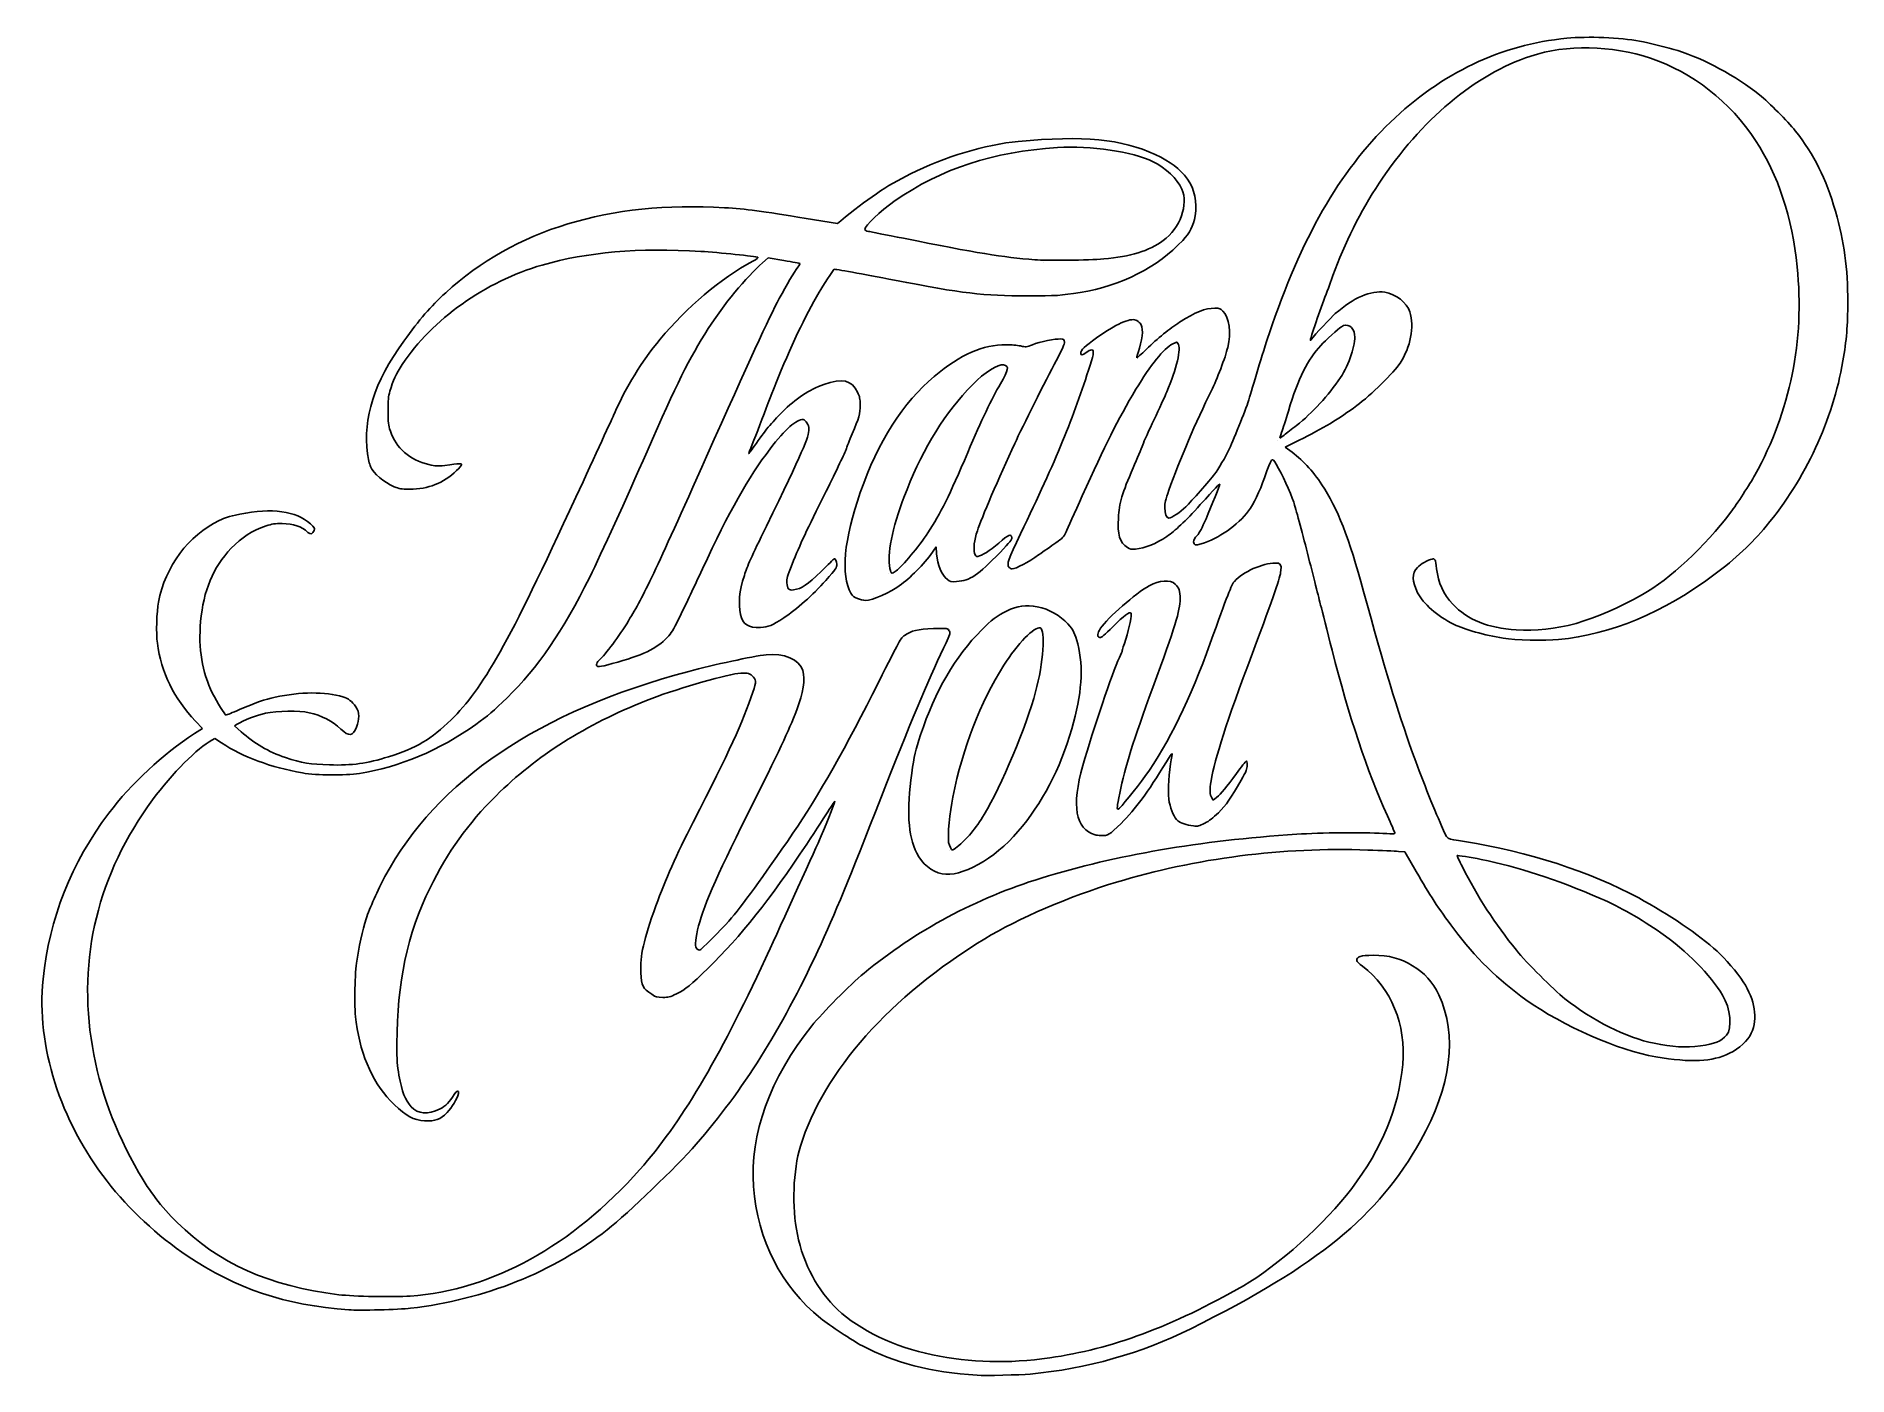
# Model space of a CAD drawing. Extents: x 7 to 263, y 1 to 190.
import ezdxf

# ---------------------------------------------------------------- set-up
doc = ezdxf.new("R2010")
doc.units = 0
doc.layers.add('Layer_1', color=7, linetype='CONTINUOUS')

msp = doc.modelspace()

# ---------------------------------------------------------------- linework, layer by layer
at = {"layer": 'Layer_1', "color": 7}
for p, q in [((116.256929, 164.314506), (120.716161, 163.573396)), ((120.716161, 163.573396), (121.177685, 163.960645)), ((110.887106, 158.714436), (110.112299, 158.034195)), ((113.128631, 158.348357), (110.887106, 158.714436)), ((149.783521, 158.053539), (149.783521, 158.053539)), ((158.319075, 158.577372), (158.319075, 158.577372)), ((183.458609, 134.063163), (183.183671, 133.255674)), ((183.183671, 133.255674), (183.796257, 133.695103)), ((185.549004, 135.035204), (185.549004, 135.035204)), ((182.83708, 132.937057), (182.83708, 132.937057)), ((185.929431, 132.947744), (183.969505, 131.966548)), ((183.969505, 131.966548), (184.609229, 131.509289)), ((134.627981, 117.872588), (134.330623, 117.430249)), ((134.708753, 116.90406), (134.627981, 117.872588)), ((127.910395, 114.137472), (127.910395, 114.137472)), ((128.97233, 114.506695), (128.97233, 114.506695)), ((123.523886, 110.592914), (123.523886, 110.592914)), ((125.813631, 110.934095), (125.813631, 110.934103)), ((90.524367, 102.235752), (90.524358, 102.235752)), ((29.827353, 91.497834), (30.961082, 92.236173)), ((30.961082, 92.236173), (30.007738, 93.243317)), ((35.879233, 92.83552), (35.505901, 92.599142)), ((35.505901, 92.599142), (36.424627, 91.771528)), ((32.735639, 90.802348), (32.302636, 90.573088)), ((33.68075, 90.180336), (32.735639, 90.802348)), ((173.607857, 82.404719), (173.79954, 82.11217)), ((173.79954, 82.11217), (174.271392, 82.48588)), ((157.103863, 77.193932), (157.103863, 77.193932)), ((158.828133, 77.555475), (158.828097, 77.555475)), ((136.531762, 74.910113), (136.531762, 74.910113)), ((137.62088, 75.502238), (137.62088, 75.502238)), ((200.87848, 74.773314), (199.964779, 74.8495)), ((202.472564, 71.99695), (200.87848, 74.773314)), ((135.506768, 71.685081), (135.506768, 71.685081)), ((138.029386, 72.277217), (138.0294, 72.277217)), ((239.257239, 46.913237), (239.257239, 46.913237)), ((242.634316, 47.371515), (242.634316, 47.371515)), ((51.668477, 10.063143), (51.668477, 10.063143)), ((140.422085, 0.820252), (140.422085, 0.820252)), ((149.183423, 1.46671), (149.183429, 1.46671))]:
    msp.add_line(p, q, dxfattribs=at)
for points in [[(198.824864, 177.897244), (206.026557, 184.850277), (214.469887, 188.870261), (223.765708, 189.771916)], [(223.765708, 189.771916), (226.700374, 190.056568), (231.325931, 189.869164), (234.036438, 189.355796)], [(218.668529, 187.251333), (210.77036, 184.642965), (203.165693, 178.272983), (197.243505, 169.304844)], [(235.593862, 186.939858), (230.062309, 188.781694), (223.659268, 188.899528), (218.668529, 187.251333)], [(234.036438, 189.355796), (235.301576, 189.116184), (238.079449, 188.426757), (239.433187, 188.016406)], [(250.427465, 175.316847), (246.83847, 180.792768), (241.505486, 184.971477), (235.593862, 186.939858)], [(239.433187, 188.016406), (243.041887, 186.922524), (247.696945, 184.403313), (250.959033, 181.778869)], [(250.959033, 181.778869), (252.381094, 180.634785), (254.948481, 178.05756), (256.027315, 176.691178)], [(181.704166, 148.012662), (186.235439, 161.569334), (191.585317, 170.907658), (198.824864, 177.897244)], [(256.027315, 176.691178), (258.722506, 173.277616), (260.361887, 169.994463), (261.703944, 165.322669)], [(151.774855, 174.313349), (142.712398, 173.737319), (135.28896, 171.30957), (128.869618, 166.822457)], [(131.000641, 170.605951), (135.773448, 172.993432), (141.654098, 174.762887), (146.242978, 175.192282)], [(146.242978, 175.192282), (155.42615, 176.051584), (160.931778, 175.524836), (165.571859, 173.343004)], [(165.324957, 172.315032), (162.391779, 173.745634), (156.503988, 174.613944), (151.774855, 174.313349)], [(256.300385, 157.470222), (255.59026, 164.455172), (253.617733, 170.449298), (250.427465, 175.316847)], [(169.364547, 168.46431), (168.748913, 169.852976), (167.047387, 171.474947), (165.324957, 172.315032)], [(165.571859, 173.343004), (167.891296, 172.25237), (168.960433, 171.436827), (170.165166, 169.839229)], [(121.177685, 163.960645), (124.763705, 166.969551), (127.693809, 168.951787), (131.000641, 170.605951)], [(170.165166, 169.839229), (171.15024, 168.53291), (171.559, 166.545953), (171.230234, 164.662015)], [(197.243505, 169.304844), (194.59452, 165.293411), (192.339818, 160.781578), (190.711562, 156.233922)], [(65.350576, 153.809397), (75.146603, 162.738448), (88.441555, 166.796665), (104.716611, 165.825679)], [(128.869618, 166.822457), (126.634407, 165.260047), (124.579657, 163.306784), (124.579657, 162.744386)], [(166.724358, 161.183829), (169.121043, 162.954365), (170.329688, 166.287279), (169.364547, 168.46431)], [(104.716611, 165.825679), (107.851488, 165.638651), (109.917055, 165.368169), (116.256929, 164.314506)], [(171.230234, 164.662015), (170.98087, 163.233144), (170.513903, 162.305313), (169.490483, 161.20525)], [(261.703944, 165.322669), (262.966609, 160.927306), (263.445591, 157.384054), (263.448797, 152.41538)], [(124.579657, 162.744386), (124.579657, 162.615788), (124.741562, 162.529612), (125.089734, 162.472896)], [(125.089734, 162.472896), (125.370277, 162.427196), (127.598119, 161.988473), (130.040493, 161.497957)], [(130.040493, 161.497957), (140.525915, 159.392113), (143.94561, 158.831854), (148.583337, 158.460041)], [(101.416104, 159.644745), (92.553883, 160.181325), (85.345953, 159.562132), (78.972664, 157.716752)], [(109.439967, 158.821655), (109.215865, 158.947069), (103.852898, 159.497202), (101.416104, 159.644745)], [(108.720698, 158.252206), (109.328433, 158.580612), (109.552997, 158.7584), (109.439967, 158.821655)], [(169.490483, 161.20525), (165.949734, 157.399365), (160.853789, 154.810938), (155.004321, 153.847175)], [(158.319075, 158.577372), (162.105151, 158.898526), (164.73461, 159.713914), (166.724358, 161.183829)], [(78.972664, 157.716752), (70.940462, 155.391032), (63.415441, 150.040203), (59.212305, 143.665717)], [(95.645805, 147.232543), (99.351293, 151.718), (104.215802, 155.817859), (108.720698, 158.252206)], [(110.112299, 158.034195), (107.838762, 156.038139), (104.521706, 152.016013), (102.441398, 148.732775)], [(112.47814, 152.975235), (113.532214, 154.938017), (114.558084, 156.673012), (115.109588, 157.425648)], [(115.412664, 157.939772), (115.389296, 157.96314), (114.361471, 158.147014), (113.128631, 158.348357)], [(115.109588, 157.425648), (115.299659, 157.685036), (115.436043, 157.916393), (115.412664, 157.939772)], [(120.200756, 157.111521), (120.059303, 156.951693), (118.62286, 154.714376), (118.134703, 153.893564)], [(128.7803, 155.576404), (124.230926, 156.461546), (120.255103, 157.172929), (120.200756, 157.111521)], [(148.583337, 158.460041), (150.231946, 158.327867), (156.229866, 158.400153), (158.319075, 158.577372)], [(190.711562, 156.233922), (190.498854, 155.639831), (189.986785, 154.26262), (189.573634, 153.173454)], [(250.335373, 128.039883), (255.352838, 137.136992), (257.360507, 147.042509), (256.300385, 157.470222)], [(59.428848, 146.959606), (61.646161, 150.057842), (63.175332, 151.826667), (65.350576, 153.809397)], [(118.134703, 153.893564), (116.122825, 150.510693), (114.013082, 146.072763), (112.001244, 140.991589)], [(147.503171, 153.357042), (141.321214, 153.362348), (138.349163, 153.714655), (128.7803, 155.576404)], [(155.004321, 153.847175), (152.266811, 153.396141), (151.614305, 153.353506), (147.503171, 153.357042)], [(191.042214, 150.849495), (193.591152, 153.089275), (196.12227, 154.188286), (198.030911, 153.883982)], [(198.030911, 153.883982), (199.572702, 153.638164), (201.191523, 152.372403), (201.564852, 151.120775)], [(102.200115, 130.670005), (108.187219, 144.108693), (111.031971, 150.282333), (112.47814, 152.975235)], [(169.046474, 149.643633), (171.330267, 151.095934), (172.633561, 151.613214), (174.008852, 151.613214)], [(174.008852, 151.613214), (174.709314, 151.613214), (174.802989, 151.581481), (175.160271, 151.223154)], [(175.160271, 151.223154), (176.062905, 150.317893), (176.357311, 148.14142), (175.854879, 146.088118)], [(189.573634, 153.173454), (189.160469, 152.084288), (188.540706, 150.329018), (188.196387, 149.272855)], [(201.564852, 151.120775), (202.209027, 148.961061), (201.680719, 146.135464), (200.209508, 143.872028)], [(263.448797, 152.41538), (263.450773, 149.256613), (263.269081, 147.034378), (262.774568, 144.172075)], [(102.441398, 148.732775), (99.691413, 144.39262), (98.017065, 141.0338), (93.796203, 131.390115)], [(157.284671, 147.410544), (160.043509, 149.365065), (162.041707, 150.274193), (162.846275, 149.940929)], [(162.846275, 149.940929), (163.041858, 149.859919), (163.328725, 149.658543), (163.483764, 149.49342)], [(163.483764, 149.49342), (163.917859, 149.031123), (163.871521, 147.634058), (163.367277, 145.981385)], [(164.356226, 145.827686), (165.934602, 147.356724), (167.668219, 148.76718), (169.046474, 149.643633)], [(188.196387, 149.272855), (187.403568, 146.841045), (187.432061, 146.945481), (187.631028, 147.200864)], [(187.631028, 147.200864), (188.135872, 147.84888), (190.476305, 150.352225), (191.042214, 150.849495)], [(191.899515, 149.002023), (191.509105, 148.738944), (189.643337, 147.042091), (188.990436, 146.356328)], [(193.770913, 147.869053), (193.626712, 149.023164), (192.733439, 149.56397), (191.899515, 149.002023)], [(54.305135, 131.061137), (53.626893, 136.156524), (55.207577, 141.061261), (59.428848, 146.959606)], [(89.176008, 136.737354), (90.873016, 140.584776), (92.987114, 144.014225), (95.645805, 147.232543)], [(134.384607, 141.985572), (138.178317, 145.139939), (141.172969, 146.456099), (144.543278, 146.450339)], [(144.543278, 146.450339), (145.214072, 146.44921), (146.122514, 146.372039), (146.562036, 146.278881)], [(146.562036, 146.278881), (147.3477, 146.112358), (147.376072, 146.115299), (148.246902, 146.453441)], [(148.246902, 146.453441), (149.322434, 146.871073), (151.504345, 147.320532), (152.209308, 147.269673)], [(152.761992, 146.836941), (152.791998, 146.524809), (152.547797, 145.967711), (151.604619, 144.196538)], [(152.209308, 147.269673), (152.694832, 147.234646), (152.726119, 147.210144), (152.761992, 146.836941)], [(155.06433, 145.225622), (155.06433, 145.673158), (155.66075, 146.260068), (157.284671, 147.410544)], [(168.063655, 146.572443), (166.79074, 145.910998), (164.937632, 143.619134), (162.874827, 140.155096)], [(163.367277, 145.981385), (163.157326, 145.293248), (162.985546, 144.678393), (162.985546, 144.61504)], [(167.241457, 139.791402), (168.629782, 143.03319), (169.305486, 145.976175), (168.813771, 146.639518)], [(168.813771, 146.639518), (168.644113, 146.868398), (168.630936, 146.867221), (168.063655, 146.572443)], [(175.854879, 146.088118), (175.524803, 144.739184), (174.269363, 141.410714), (173.548748, 139.97405)], [(178.832764, 138.677392), (179.283205, 140.378006), (180.793418, 145.287922), (181.704166, 148.012662)], [(188.990436, 146.356328), (187.16067, 144.434451), (185.831827, 141.745748), (184.411194, 137.09099)], [(191.758601, 141.812818), (193.012074, 143.684731), (193.943475, 146.487875), (193.770913, 147.869053)], [(59.212305, 143.665717), (58.362901, 142.377508), (57.880445, 141.337805), (57.463732, 139.897503)], [(144.163034, 143.605937), (143.422977, 143.787533), (141.440453, 142.530278), (139.80795, 140.844085)], [(143.714814, 140.910673), (144.915345, 142.948726), (144.990862, 143.402808), (144.163034, 143.605937)], [(151.604619, 144.196538), (150.157451, 141.478921), (146.837981, 134.851155), (145.745812, 132.498661)], [(146.575585, 119.748332), (151.645643, 130.266935), (154.058578, 136.120309), (156.395033, 143.568681)], [(155.853079, 145.36892), (155.3159, 144.962472), (155.06433, 144.916769), (155.06433, 145.225622)], [(156.594564, 145.728974), (156.446042, 145.726998), (156.112368, 145.565113), (155.853079, 145.36892)], [(156.395033, 143.568681), (156.949665, 145.336775), (156.986343, 145.733819), (156.594564, 145.728974)], [(162.985546, 144.61504), (162.985546, 144.551689), (163.602343, 145.09738), (164.356226, 145.827686)], [(200.209508, 143.872028), (199.370662, 142.581482), (196.020529, 139.29541), (194.070303, 137.850238)], [(262.774568, 144.172075), (261.327316, 135.795104), (257.487615, 127.525324), (251.936019, 120.828498)], [(112.001244, 140.991589), (111.351255, 139.349955), (108.654283, 132.377881), (108.171087, 131.09007)], [(112.870956, 136.914443), (114.838782, 138.872726), (116.669958, 140.093185), (118.77371, 140.848564)], [(118.77371, 140.848564), (121.350888, 141.773934), (122.73832, 141.455638), (123.53338, 139.756632)], [(123.929688, 125.585571), (126.385729, 132.663479), (130.009386, 138.347694), (134.384607, 141.985572)], [(139.80795, 140.844085), (135.908277, 136.81613), (132.901253, 132.007899), (130.530888, 126.010079)], [(139.098031, 131.210088), (141.114484, 135.956213), (142.452784, 138.768208), (143.714814, 140.910673)], [(185.549004, 135.035204), (187.78851, 136.804294), (190.078428, 139.303677), (191.758601, 141.812818)], [(57.463732, 139.897503), (57.230148, 139.090153), (57.190502, 138.678238), (57.193617, 137.09099)], [(123.53338, 139.756632), (123.85086, 139.078195), (123.899106, 138.840194), (123.900969, 137.943329)], [(162.874827, 140.155096), (160.287699, 135.810542), (158.516577, 132.297081), (155.286772, 125.102285)], [(165.443702, 135.890806), (166.149771, 137.376034), (166.958755, 139.131301), (167.241457, 139.791402)], [(173.548748, 139.97405), (171.337122, 135.564732), (169.059064, 130.233085), (167.530509, 125.888717)], [(176.089838, 131.804897), (176.711796, 133.140536), (178.65738, 138.01527), (178.832764, 138.677392)], [(57.193617, 137.09099), (57.196948, 135.393276), (57.22565, 135.145985), (57.522031, 134.261249)], [(83.736493, 124.909121), (86.479188, 130.850032), (88.926966, 136.172737), (89.176008, 136.737354)], [(108.976651, 132.170236), (110.466875, 134.321122), (111.367381, 135.418157), (112.870956, 136.914443)], [(115.834945, 135.870361), (114.967289, 135.995112), (113.28472, 134.502566), (111.184614, 131.745218)], [(116.658441, 134.554289), (116.658441, 135.116808), (116.221724, 135.81475), (115.834945, 135.870361)], [(123.900969, 137.943329), (123.903509, 136.705195), (123.732307, 136.080326), (122.783563, 133.865652)], [(163.824689, 132.290254), (164.009073, 132.785328), (164.737621, 134.405577), (165.443702, 135.890806)], [(184.411194, 137.09099), (184.038477, 135.869803), (183.609818, 134.507279), (183.458609, 134.063163)], [(194.070303, 137.850238), (191.57002, 135.997457), (189.346499, 134.658432), (185.929431, 132.947744)], [(57.522031, 134.261249), (58.33051, 131.847837), (60.25541, 130.168474), (62.95953, 129.517339)], [(110.656432, 120.828498), (115.799593, 131.412391), (116.658441, 133.376462), (116.658441, 134.554289)], [(122.783563, 133.865652), (122.39824, 132.966176), (122.002996, 131.960204), (121.90524, 131.630153)], [(183.796257, 133.695103), (184.133171, 133.936786), (184.921909, 134.539833), (185.549004, 135.035204)], [(54.708075, 129.260861), (54.580835, 129.541994), (54.399513, 130.352118), (54.305135, 131.061137)], [(93.796203, 131.390115), (90.792232, 124.526741), (87.361412, 117.010751), (85.68806, 113.627392)], [(91.174451, 107.446446), (93.4205, 111.148739), (94.761902, 113.974162), (102.200115, 130.670005)], [(111.184614, 131.745218), (108.050406, 127.630139), (105.431675, 122.980852), (101.621886, 114.767567)], [(108.171087, 131.09007), (108.133936, 130.991055), (108.496441, 131.47713), (108.976651, 132.170236)], [(121.90524, 131.630153), (121.807484, 131.300103), (120.543599, 128.653697), (119.096607, 125.749252)], [(133.487699, 119.890764), (135.242619, 122.570351), (136.536142, 125.180136), (139.098031, 131.210088)], [(145.745812, 132.498661), (143.499981, 127.661183), (141.04491, 121.929016), (140.4648, 120.168395)], [(162.47482, 129.049756), (163.032869, 130.336955), (163.640304, 131.795177), (163.824689, 132.290254)], [(173.982039, 128.149619), (174.513073, 128.841628), (175.536025, 130.615593), (176.089838, 131.804897)], [(182.705372, 129.565277), (182.085971, 130.62109), (182.095236, 130.631747), (181.04187, 127.653529)], [(184.609229, 131.509289), (186.339065, 130.272839), (187.813408, 128.704031), (189.160602, 126.666265)], [(58.085609, 126.390367), (56.500728, 127.066747), (55.201289, 128.171113), (54.708075, 129.260861)], [(66.880811, 128.671632), (64.985358, 126.873427), (62.894887, 126.046395), (60.2606, 126.052545)], [(62.95953, 129.517339), (63.95716, 129.277114), (64.112425, 129.269943), (65.230558, 129.412428)], [(65.230558, 129.412428), (67.359239, 129.683695), (67.570917, 129.691586), (67.570917, 129.499675)], [(67.570917, 129.499675), (67.570917, 129.404337), (67.260368, 129.031716), (66.880811, 128.671632)], [(160.38933, 121.968671), (160.514355, 124.076602), (160.928693, 125.483455), (162.47482, 129.049756)], [(169.92736, 123.565738), (170.694435, 124.315083), (173.299315, 127.259945), (173.982039, 128.149619)], [(185.171066, 124.189012), (184.673553, 125.673749), (183.545813, 128.13272), (182.705372, 129.565277)], [(246.8998, 122.748792), (247.736278, 123.853737), (249.663955, 126.822532), (250.335373, 128.039883)], [(60.2606, 126.052545), (59.010141, 126.055452), (58.790363, 126.0896), (58.085609, 126.390367)], [(119.096607, 125.749252), (116.250858, 120.037173), (115.480448, 118.382755), (114.29019, 115.427668)], [(122.604713, 111.335243), (121.13803, 113.880241), (121.602921, 118.88022), (123.929688, 125.585571)], [(130.530888, 126.010079), (128.610247, 121.150181), (127.74915, 117.410192), (128.056648, 115.263683)], [(167.530509, 125.888717), (167.063014, 124.560058), (166.946151, 124.072809), (166.946151, 123.452386)], [(174.747349, 126.750277), (174.747349, 126.879961), (174.03721, 126.142145), (171.967531, 123.862099)], [(172.783342, 121.867979), (173.57574, 123.72503), (174.747349, 126.637509), (174.747349, 126.750277)], [(181.04187, 127.653529), (180.354932, 125.711352), (179.469471, 123.872694), (178.789161, 122.975809)], [(189.160602, 126.666265), (191.343977, 123.363695), (192.946234, 119.256543), (195.043182, 111.587081)], [(36.250344, 122.505082), (40.800539, 123.446699), (44.161498, 122.982864), (46.233131, 121.12738)], [(66.112904, 93.455378), (70.634217, 97.866215), (74.142321, 104.12731), (83.736493, 124.909121)], [(155.286772, 125.102285), (154.231571, 122.751702), (153.200182, 120.460475), (152.994781, 120.010672)], [(166.946151, 123.452386), (166.946151, 122.590324), (167.189263, 121.968671), (167.52638, 121.968671)], [(171.967531, 123.862099), (169.749625, 121.418763), (168.461662, 120.19404), (167.235, 119.361936)], [(167.52638, 121.968671), (167.897045, 121.968671), (169.136427, 122.793078), (169.92736, 123.565738)], [(178.789161, 122.975809), (177.254041, 120.951962), (174.559183, 119.072399), (172.089925, 118.303329)], [(187.110336, 116.987908), (186.309164, 120.156395), (185.436487, 123.39689), (185.171066, 124.189012)], [(24.7675, 110.097679), (25.692388, 115.078997), (29.031065, 119.56854), (33.3398, 121.62491)], [(33.3398, 121.62491), (34.286983, 122.076959), (34.515606, 122.146095), (36.250344, 122.505082)], [(39.966683, 120.844071), (37.977445, 120.172354), (36.505834, 119.22853), (35.050465, 117.691034)], [(42.247033, 121.17892), (41.160756, 121.187217), (40.84605, 121.141012), (39.966683, 120.844071)], [(45.881956, 119.939871), (44.947549, 120.791589), (43.847148, 121.166688), (42.247033, 121.17892)], [(46.233131, 121.12738), (46.819439, 120.602247), (46.856848, 120.536658), (46.746606, 120.227097)], [(107.54614, 113.867431), (107.946636, 115.147986), (108.524466, 116.441213), (110.656432, 120.828498)], [(161.676481, 117.786058), (160.580809, 118.541697), (160.24987, 119.617102), (160.38933, 121.968671)], [(171.512289, 119.500296), (171.865191, 119.883147), (172.212367, 120.529865), (172.783342, 121.867979)], [(234.436308, 111.14498), (238.279754, 113.306144), (243.265365, 117.947873), (246.8998, 122.748792)], [(251.936019, 120.828498), (249.853281, 118.3161), (247.666761, 116.276271), (244.538048, 113.926827)], [(46.746606, 120.227097), (46.550622, 119.676764), (46.272109, 119.584246), (45.881956, 119.939871)], [(128.97233, 114.506695), (129.923848, 115.196269), (132.15738, 117.859509), (133.487699, 119.890764)], [(140.4648, 120.168395), (140.024897, 118.833326), (139.874069, 117.585655), (140.08032, 116.987908)], [(140.544059, 116.548833), (141.129258, 116.62932), (142.192093, 117.312038), (143.482712, 118.436484)], [(143.482712, 118.436484), (144.874432, 119.649021), (145.248794, 119.802429), (145.319747, 119.189267)], [(145.319747, 119.189267), (145.350713, 118.92156), (145.085545, 118.588201), (143.671307, 117.117011)], [(144.937381, 114.991468), (144.575922, 115.390869), (144.827865, 116.122432), (146.575585, 119.748332)], [(151.532477, 118.441675), (150.93361, 118.028527), (149.849532, 117.269126), (149.12342, 116.754113)], [(152.994781, 120.010672), (152.645347, 119.245435), (152.551313, 119.144549), (151.532477, 118.441675)], [(162.805516, 117.573768), (162.179071, 117.51311), (162.032216, 117.540722), (161.676481, 117.786058)], [(167.235, 119.361936), (165.74796, 118.353204), (164.136448, 117.702642), (162.805516, 117.573768)], [(171.026777, 118.607071), (171.026777, 118.868527), (171.165941, 119.124542), (171.512289, 119.500296)], [(172.089925, 118.303329), (171.266683, 118.046925), (171.026777, 118.115468), (171.026777, 118.607071)], [(35.050465, 117.691034), (32.45314, 114.94714), (31.117184, 111.751848), (30.71727, 107.327047)], [(114.29019, 115.427668), (113.592384, 113.695213), (113.521377, 113.440858), (113.564278, 112.827369)], [(118.375698, 114.39868), (119.353192, 115.360686), (120.181235, 116.174699), (120.21579, 116.207601)], [(120.618258, 115.434735), (120.617412, 114.971315), (120.46368, 114.748723), (119.034204, 113.138874)], [(120.21579, 116.207601), (120.341023, 116.326834), (120.619029, 115.792971), (120.618258, 115.434735)], [(128.056648, 115.263683), (128.237999, 113.99777), (128.252988, 113.985383), (128.97233, 114.506695)], [(134.330623, 117.430249), (133.243221, 115.812648), (131.290317, 113.763251), (129.743773, 112.616774)], [(136.237644, 113.27212), (135.39676, 113.979679), (134.84291, 115.295362), (134.708753, 116.90406)], [(143.671307, 117.117011), (140.496042, 113.813837), (139.485762, 113.13553), (137.539005, 112.999722)], [(140.08032, 116.987908), (140.221366, 116.579163), (140.290256, 116.513925), (140.544059, 116.548833)], [(149.12342, 116.754113), (147.752618, 115.78184), (145.851623, 114.767567), (145.400161, 114.767567)], [(176.777568, 113.009512), (178.002441, 114.361252), (180.760836, 115.598847), (182.563857, 115.605612)], [(182.563857, 115.605612), (183.314238, 115.608434), (183.442189, 115.432534), (183.347662, 114.528155)], [(188.969842, 109.666787), (188.748286, 110.524918), (187.91152, 113.819422), (187.110336, 116.987908)], [(202.651569, 114.991745), (203.066317, 115.450827), (204.109012, 116.037195), (204.732258, 116.161847)], [(204.732258, 116.161847), (205.1586, 116.247115), (205.193163, 116.170003), (205.350305, 114.782788)], [(85.68806, 113.627392), (81.886433, 105.940867), (78.388772, 100.823885), (74.034817, 96.579028)], [(101.621886, 114.767567), (100.327429, 111.976931), (99.558898, 110.357693), (98.261023, 107.686482)], [(106.9973, 108.354973), (106.665945, 109.919125), (106.831573, 111.582656), (107.54614, 113.867431)], [(119.034204, 113.138874), (117.198975, 111.072073), (114.906961, 109.027664), (113.117898, 107.861702)], [(113.564278, 112.827369), (113.628624, 111.907158), (113.799078, 111.721357), (114.493458, 111.81451)], [(114.493458, 111.81451), (115.632535, 111.967319), (116.474974, 112.52808), (118.375698, 114.39868)], [(137.539005, 112.999722), (136.682, 112.939939), (136.616003, 112.953753), (136.237644, 113.27212)], [(145.400161, 114.767567), (145.257074, 114.767567), (145.048819, 114.868324), (144.937381, 114.991468)], [(164.731909, 112.383456), (166.206802, 113.188873), (167.726512, 113.292846), (168.425704, 112.636172)], [(168.425704, 112.636172), (168.94998, 112.143787), (169.106483, 111.65819), (169.106483, 110.523908)], [(173.373415, 104.26596), (175.782532, 111.020032), (176.391025, 112.58293), (176.777568, 113.009512)], [(183.347662, 114.528155), (183.238783, 113.486445), (182.5237, 111.41181), (179.334787, 102.885747)], [(202.67155, 111.409713), (201.860308, 113.063368), (201.854477, 114.109453), (202.651569, 114.991745)], [(205.350305, 114.782788), (205.575278, 112.796832), (206.297443, 111.232965), (207.664248, 109.771842)], [(244.538048, 113.926827), (237.434185, 108.592319), (229.980417, 105.491019), (222.599058, 104.798621)], [(24.599513, 104.280971), (24.418208, 105.648521), (24.50603, 108.689435), (24.7675, 110.097679)], [(123.523886, 110.592914), (123.025944, 110.789092), (122.826749, 110.949964), (122.604713, 111.335243)], [(124.648649, 110.334672), (124.379668, 110.338962), (123.873525, 110.455161), (123.523886, 110.592914)], [(129.743773, 112.616774), (128.069083, 111.375296), (125.708094, 110.317809), (124.648649, 110.334672)], [(157.86958, 106.394237), (158.848222, 107.865656), (162.842327, 111.351583), (164.731909, 112.383456)], [(169.106483, 110.523908), (169.106483, 108.837723), (168.447331, 106.691877), (165.267143, 98.025002)], [(195.043182, 111.587081), (198.008646, 100.741114), (199.759127, 94.965947), (201.955019, 88.783585)], [(207.81297, 106.932717), (205.434709, 108.120235), (203.428109, 109.867515), (202.67155, 111.409713)], [(216.60312, 106.149641), (222.128949, 105.786257), (227.663225, 107.336493), (234.436308, 111.14498)], [(98.261023, 107.686482), (97.525197, 106.172046), (97.225824, 105.68924), (96.650725, 105.089521)], [(109.84451, 106.510617), (108.083714, 106.413586), (107.301182, 106.920491), (106.9973, 108.354973)], [(113.117898, 107.861702), (111.450047, 106.774738), (110.958935, 106.572032), (109.84451, 106.510617)], [(141.056515, 106.139362), (142.443448, 107.532897), (143.258901, 108.15039), (144.603202, 108.825054)], [(144.603202, 108.825054), (146.097732, 109.575105), (147.380046, 109.755611), (148.917036, 109.432295)], [(148.917036, 109.432295), (150.642983, 109.06923), (152.18246, 108.205175), (153.262601, 106.993279)], [(162.184399, 108.53557), (161.962544, 108.757284), (161.160991, 108.161013), (159.635879, 106.639751)], [(161.427442, 104.832177), (161.945393, 106.415559), (162.345762, 108.374317), (162.184399, 108.53557)], [(190.589848, 103.305812), (189.920386, 105.946215), (189.191384, 108.808654), (188.969842, 109.666787)], [(207.664248, 109.771842), (209.706817, 107.588331), (212.609029, 106.412299), (216.60312, 106.149641)], [(30.71727, 107.327047), (30.37382, 103.526995), (30.919829, 100.238237), (32.401104, 97.184875)], [(86.965118, 101.814665), (87.998585, 102.780692), (89.832194, 105.233926), (91.174451, 107.446446)], [(96.650725, 105.089521), (95.098689, 103.471044), (93.187184, 102.561369), (88.875356, 101.389263)], [(126.505716, 98.745112), (129.509461, 104.763532), (129.640197, 104.999935), (130.172358, 105.374952)], [(130.172358, 105.374952), (131.122951, 106.044835), (132.063476, 106.266495), (134.24763, 106.335388)], [(132.451627, 91.341847), (134.48558, 97.485958), (137.354728, 102.419919), (141.056515, 106.139362)], [(134.24763, 106.335388), (135.950452, 106.389101), (136.198074, 106.372509), (136.377957, 106.192623)], [(136.581498, 105.716018), (136.581498, 105.565833), (136.183757, 104.611044), (135.69762, 103.594263)], [(136.377957, 106.192623), (136.4899, 106.080674), (136.581498, 105.866202), (136.581498, 105.716018)], [(149.355008, 106.446138), (148.604328, 106.734202), (146.050203, 104.115183), (144.224556, 101.185315)], [(148.695049, 97.384121), (149.794454, 101.532135), (150.130662, 106.148495), (149.355008, 106.446138)], [(153.262601, 106.993279), (154.016329, 106.147623), (154.272364, 105.623864), (154.639431, 104.176851)], [(157.775594, 105.070245), (157.351713, 105.130802), (157.390251, 105.673529), (157.86958, 106.394237)], [(159.635879, 106.639751), (158.449222, 105.456077), (157.960579, 105.043818), (157.775594, 105.070245)], [(214.773485, 104.981405), (212.168859, 105.399892), (209.236352, 106.221994), (207.81297, 106.932717)], [(222.599058, 104.798621), (220.669533, 104.617626), (216.419814, 104.716886), (214.773485, 104.981405)], [(30.007738, 93.243317), (26.93651, 96.487856), (25.14906, 100.135872), (24.599513, 104.280971)], [(99.689838, 100.293053), (103.182666, 101.222854), (108.7342, 102.418268), (110.629683, 102.648736)], [(110.629683, 102.648736), (113.078991, 102.946543), (115.38057, 101.949096), (115.809657, 100.403862)], [(135.69762, 103.594263), (133.466527, 98.927749), (130.871849, 92.724894), (126.916744, 82.602639)], [(154.639431, 104.176851), (155.490743, 100.820893), (155.233568, 97.08378), (153.814374, 92.187334)], [(160.54011, 102.252237), (160.762925, 102.728933), (160.945232, 103.172758), (160.945232, 103.238516)], [(160.945232, 103.238516), (160.945232, 103.304276), (161.162227, 104.02142), (161.427442, 104.832177)], [(164.136208, 85.418821), (167.51517, 90.190635), (170.59242, 96.4693), (173.373415, 104.26596)], [(179.334787, 102.885747), (175.611996, 92.932311), (174.063951, 88.149273), (173.483098, 84.805665)], [(198.396685, 79.898512), (195.533287, 86.241936), (192.960261, 93.956656), (190.589848, 103.305812)], [(56.76554, 71.297361), (64.104382, 84.931836), (78.490425, 94.649715), (99.689838, 100.293053)], [(86.653841, 101.244579), (86.653841, 101.398097), (86.793914, 101.654637), (86.965118, 101.814665)], [(88.875356, 101.389263), (86.987569, 100.876096), (86.653841, 100.854359), (86.653841, 101.244579)], [(106.636905, 99.992771), (104.523738, 99.740656), (97.321867, 97.619505), (93.734927, 96.192784)], [(108.659292, 99.660243), (108.217671, 100.066894), (107.814203, 100.133233), (106.636905, 99.992771)], [(115.809657, 100.403862), (116.16086, 99.139103), (115.861409, 97.218335), (114.94236, 94.840768)], [(144.224556, 101.185315), (140.831601, 95.740193), (138.469325, 89.640993), (136.992273, 82.512138)], [(155.371842, 86.983309), (156.837002, 92.131491), (159.534487, 100.100837), (160.54011, 102.252237)], [(41.233677, 96.641667), (44.807813, 97.420491), (48.308051, 97.44225), (50.81504, 96.701236)], [(100.312499, 79.002087), (105.480711, 89.085963), (107.281816, 93.011138), (108.733926, 97.355026)], [(108.733926, 97.355026), (109.263592, 98.939484), (109.258108, 99.108843), (108.659292, 99.660243)], [(114.407846, 77.411415), (117.949441, 82.574701), (122.001193, 89.719668), (126.505716, 98.745112)], [(141.43635, 80.072525), (143.821559, 84.00611), (147.43062, 92.613504), (148.695049, 97.384121)], [(165.267143, 98.025002), (162.457344, 90.367548), (161.360437, 86.867253), (160.586256, 83.087965)], [(32.401104, 97.184875), (33.029553, 95.889441), (34.131735, 94.124403), (34.312217, 94.124403)], [(34.312217, 94.124403), (34.373411, 94.124403), (35.225132, 94.469203), (36.204931, 94.890625)], [(36.204931, 94.890625), (38.528732, 95.890115), (39.773008, 96.32338), (41.233677, 96.641667)], [(46.043825, 94.457552), (44.711104, 94.760193), (41.461713, 94.723084), (39.895859, 94.387338)], [(50.81504, 96.701236), (51.575039, 96.476596), (52.111721, 96.059008), (52.630527, 95.288626)], [(52.630527, 95.288626), (52.99239, 94.751292), (53.04869, 94.570921), (53.04869, 93.948951)], [(74.034817, 96.579028), (72.115062, 94.707373), (71.294464, 94.006827), (69.6154, 92.806154)], [(93.734927, 96.192784), (85.088817, 92.753751), (78.146806, 88.355744), (72.475925, 82.724465)], [(114.94236, 94.840768), (113.691797, 91.605573), (112.686725, 89.476494), (107.890409, 79.902376)], [(39.895859, 94.387338), (38.743427, 94.140239), (36.682053, 93.34383), (35.879233, 92.83552)], [(50.542963, 92.135657), (49.331934, 93.283192), (47.852025, 94.046936), (46.043825, 94.457552)], [(52.724327, 92.40346), (52.215181, 91.105737), (51.697007, 91.042122), (50.542963, 92.135657)], [(53.04869, 93.948951), (53.04869, 93.451876), (52.948654, 92.975234), (52.724327, 92.40346)], [(69.6154, 92.806154), (64.505312, 89.152014), (58.784086, 86.743358), (53.168708, 85.882041)], [(57.282831, 88.238422), (61.174698, 89.45627), (63.301877, 90.713042), (66.112904, 93.455378)], [(153.814374, 92.187334), (152.160989, 86.482912), (149.62104, 81.634687), (146.199027, 77.651222)], [(17.741257, 80.249044), (20.903049, 84.436033), (25.375271, 88.59843), (29.827353, 91.497834)], [(32.302636, 90.573088), (30.30846, 89.517227), (26.701411, 85.880486), (23.921114, 82.122564)], [(45.106316, 85.947198), (40.623829, 86.731855), (36.726537, 88.175788), (33.68075, 90.180336)], [(36.424627, 91.771528), (38.283521, 90.096996), (40.302166, 88.923087), (42.688719, 88.128753)], [(131.193294, 85.903146), (131.544698, 88.360714), (131.730256, 89.162773), (132.451627, 91.341847)], [(42.688719, 88.128753), (45.048003, 87.343495), (46.190326, 87.150692), (48.913113, 87.078192)], [(48.913113, 87.078192), (52.185943, 86.991045), (54.179922, 87.267453), (57.282831, 88.238422)], [(167.176216, 87.499062), (164.459804, 83.074492), (162.870735, 80.921545), (160.764519, 78.812239)], [(167.975441, 88.694442), (167.953174, 88.716709), (167.593521, 88.178788), (167.176216, 87.499062)], [(167.587651, 81.791377), (167.354335, 82.883221), (167.433546, 85.147084), (167.777544, 87.218541)], [(167.777544, 87.218541), (167.908653, 88.008018), (167.997705, 88.672175), (167.975441, 88.694442)], [(177.068048, 85.860705), (177.738964, 86.799963), (178.355402, 87.589816), (178.437915, 87.615933)], [(178.587936, 87.040961), (178.587936, 86.491122), (178.488094, 86.241445), (177.732027, 84.900633)], [(178.437915, 87.615933), (178.544753, 87.649746), (178.587936, 87.484236), (178.587936, 87.040961)], [(201.955019, 88.783585), (203.038953, 85.73184), (204.951818, 80.912638), (206.050334, 78.465964)], [(53.168708, 85.882041), (51.077904, 85.561343), (47.128232, 85.593263), (45.106316, 85.947198)], [(131.903478, 74.602917), (130.6604, 77.174351), (130.442027, 80.649091), (131.193294, 85.903146)], [(157.103863, 77.193932), (154.315115, 78.042232), (153.744727, 81.266051), (155.371842, 86.983309)], [(160.375146, 80.829366), (160.619465, 80.905919), (162.981908, 83.788703), (164.136208, 85.418821)], [(173.483098, 84.805665), (173.259829, 83.520422), (173.292821, 82.885527), (173.607857, 82.404719)], [(174.271392, 82.48588), (174.930652, 83.008028), (175.653105, 83.879827), (177.068048, 85.860705)], [(177.732027, 84.900633), (176.339968, 82.431951), (175.619342, 81.402328), (174.522889, 80.315524)], [(23.921114, 82.122564), (16.213277, 71.704464), (13.301616, 59.767494), (15.419218, 47.267242)], [(72.475925, 82.724465), (68.435996, 78.712744), (65.633973, 74.808358), (63.129262, 69.700661)], [(126.916744, 82.602639), (122.257693, 70.678786), (120.400945, 66.183415), (117.916861, 60.81306)], [(118.170963, 76.481701), (118.677109, 77.624944), (120.384629, 81.917519), (120.347176, 81.952543)], [(120.347176, 81.952543), (120.331682, 81.967021), (119.971809, 81.430623), (119.547459, 80.760529)], [(136.992273, 82.512138), (136.562773, 80.439219), (136.247305, 77.000389), (136.406402, 76.125794)], [(160.586256, 83.087965), (160.186057, 81.134332), (160.150988, 80.759129), (160.375146, 80.829366)], [(8.455514, 56.798685), (9.336574, 65.383541), (12.446579, 73.237588), (17.741257, 80.249044)], [(107.890409, 79.902376), (103.522015, 71.182446), (101.54651, 66.602879), (100.932739, 63.773255)], [(119.547459, 80.760529), (119.12311, 80.090432), (117.683732, 77.894918), (116.348837, 75.88161)], [(137.62088, 75.502238), (138.950864, 76.557221), (140.244014, 78.106195), (141.43635, 80.072525)], [(168.770757, 79.180056), (168.33353, 79.547961), (167.829176, 80.661161), (167.587651, 81.791377)], [(174.522889, 80.315524), (173.764157, 79.563461), (173.245978, 79.167331), (172.586873, 78.835503)], [(199.437077, 77.522591), (199.400281, 77.643207), (198.9321, 78.712372), (198.396685, 79.898512)], [(95.051313, 67.180275), (96.395072, 70.910578), (97.909631, 74.313769), (100.312499, 79.002087)], [(105.346954, 65.015588), (107.206522, 67.172378), (110.097847, 71.127873), (114.407846, 77.411415)], [(146.199027, 77.651222), (142.866872, 73.772371), (138.139647, 71.13464), (135.506768, 71.685081)], [(149.483476, 71.077033), (160.282972, 74.388758), (171.64821, 76.33949), (185.609013, 77.277622)], [(157.899766, 77.092109), (157.627481, 77.097781), (157.269321, 77.143603), (157.103863, 77.193932)], [(160.764519, 78.812239), (159.111795, 77.157073), (158.966572, 77.069881), (157.899766, 77.092109)], [(170.999545, 78.457855), (170.024733, 78.564863), (169.174425, 78.840391), (168.770757, 79.180056)], [(172.586873, 78.835503), (171.759897, 78.419163), (171.631119, 78.388522), (170.999545, 78.457855)], [(185.609013, 77.277622), (188.88458, 77.497732), (195.025656, 77.560792), (197.777295, 77.402573)], [(197.777295, 77.402573), (199.418595, 77.308198), (199.500676, 77.314133), (199.437077, 77.522591)], [(206.050334, 78.465964), (206.97851, 76.39872), (206.58683, 76.665942), (209.31264, 76.240201)], [(116.348837, 75.88161), (111.137886, 68.022361), (107.046274, 62.87237), (102.423801, 58.354579)], [(110.538463, 59.739136), (111.725628, 62.290414), (117.359063, 74.64785), (118.170963, 76.481701)], [(135.506768, 71.685081), (134.008159, 71.998378), (132.61861, 73.123604), (131.903478, 74.602917)], [(136.406402, 76.125794), (136.495959, 75.63346), (136.783919, 75.041479), (136.933858, 75.041479)], [(136.933858, 75.041479), (136.992247, 75.041479), (137.301402, 75.248822), (137.62088, 75.502238)], [(195.63054, 75.047589), (183.614241, 75.475833), (171.285961, 73.896571), (160.105096, 70.496756)], [(199.964779, 74.8495), (199.462238, 74.891402), (197.511831, 74.980542), (195.63054, 75.047589)], [(208.255238, 74.260751), (208.234748, 74.242096), (208.569769, 73.524839), (208.999723, 72.666816)], [(211.653007, 73.725392), (210.189826, 74.017585), (208.313003, 74.313301), (208.255238, 74.260751)], [(209.31264, 76.240201), (218.170179, 74.856756), (227.083044, 71.96883), (233.917913, 68.267655)], [(207.769875, 63.913098), (205.527583, 66.915816), (204.416019, 68.612107), (202.472564, 71.99695)], [(208.999723, 72.666816), (211.077302, 68.520797), (213.616173, 64.600324), (216.633242, 60.879308)], [(228.585082, 68.166382), (222.099073, 70.957554), (216.798088, 72.697937), (211.653007, 73.725392)], [(54.092636, 65.31999), (54.590307, 66.816776), (55.75123, 69.412929), (56.76554, 71.297361)], [(63.129262, 69.700661), (59.932062, 63.180805), (58.449518, 56.219822), (58.449518, 47.727863)], [(124.459639, 57.644285), (131.710515, 63.636385), (140.359387, 68.279079), (149.483476, 71.077033)], [(160.105096, 70.496756), (153.444626, 68.47147), (146.222531, 65.367638), (141.502243, 62.501801)], [(92.92971, 57.698822), (92.80836, 60.158634), (93.278037, 62.257625), (95.051313, 67.180275)], [(237.036898, 63.353201), (234.400096, 65.210282), (231.139613, 67.067073), (228.585082, 68.166382)], [(233.917913, 68.267655), (238.11414, 65.995357), (242.385319, 63.094394), (245.002716, 60.738937)], [(52.735446, 59.079033), (53.031328, 61.215506), (53.604933, 63.853197), (54.092636, 65.31999)], [(101.186022, 60.879308), (101.366433, 60.879308), (104.265039, 63.760735), (105.346954, 65.015588)], [(100.932739, 63.773255), (100.581274, 62.152946), (100.561905, 61.274182), (100.87264, 61.046962)], [(141.502243, 62.501801), (128.198143, 54.424491), (118.711359, 43.749289), (115.47488, 33.213942)], [(217.982145, 53.882334), (214.016615, 56.697435), (210.795791, 59.861025), (207.769875, 63.913098)], [(245.752586, 54.546106), (244.038941, 57.391888), (240.675606, 60.790496), (237.036898, 63.353201)], [(52.671289, 50.737754), (52.434239, 52.332451), (52.47147, 57.172938), (52.735446, 59.079033)], [(92.7883, 29.914563), (98.54228, 36.4087), (103.768215, 45.189534), (110.538463, 59.739136)], [(117.916861, 60.81306), (112.771157, 49.68852), (107.328592, 41.033921), (100.712425, 33.455106)], [(100.87264, 61.046962), (100.998748, 60.954752), (101.139772, 60.879308), (101.186022, 60.879308)], [(194.893051, 58.61185), (194.440536, 58.947303), (194.07113, 59.311174), (194.072137, 59.420451)], [(194.072137, 59.420451), (194.077528, 60.000042), (194.607468, 60.170626), (196.403555, 60.170854)], [(196.403555, 60.170854), (198.612938, 60.170854), (200.261691, 59.736325), (201.968918, 58.70322)], [(216.633242, 60.879308), (218.048222, 59.134182), (221.824206, 55.359688), (223.474819, 54.040435)], [(245.002716, 60.738937), (246.101557, 59.75007), (247.827145, 57.725658), (248.685623, 56.418275)], [(17.507446, 28.234305), (10.826983, 36.829533), (7.487581, 47.367375), (8.455514, 56.798685)], [(94.455036, 54.655179), (93.18115, 55.498284), (93.022668, 55.81452), (92.92971, 57.698822)], [(102.423801, 58.354579), (99.944722, 55.931648), (99.225938, 55.347962), (97.960533, 54.730214)], [(117.074642, 50.200505), (118.561863, 52.062014), (122.463374, 55.994586), (124.459639, 57.644285)], [(200.561547, 44.754118), (201.070676, 50.350912), (198.909505, 55.634327), (194.893051, 58.61185)], [(201.968918, 58.70322), (203.663242, 57.677915), (204.78126, 56.429471), (205.66288, 54.578344)], [(248.685623, 56.418275), (250.353099, 53.878854), (250.768364, 51.223685), (249.822041, 49.15212)], [(96.015277, 54.219152), (95.180167, 54.218023), (95.06745, 54.249855), (94.455036, 54.655179)], [(97.960533, 54.730214), (97.01517, 54.268707), (96.829499, 54.219922), (96.015277, 54.219152)], [(205.66288, 54.578344), (208.3246, 48.989543), (207.397373, 41.577182), (203.080072, 33.931029)], [(236.31678, 45.830971), (231.035719, 46.723129), (223.252213, 50.141131), (217.982145, 53.882334)], [(223.474819, 54.040435), (227.311664, 50.973819), (232.209614, 48.5217), (236.076752, 47.731365)], [(246.313494, 48.86985), (247.163751, 49.880332), (246.889222, 52.658553), (245.752586, 54.546106)], [(58.089461, 39.05238), (55.140524, 41.954257), (53.427892, 45.647882), (52.671289, 50.737754)], [(108.836291, 27.498631), (108.278128, 34.83922), (111.171104, 42.811202), (117.074642, 50.200505)], [(242.634316, 47.371515), (244.61402, 47.632616), (245.615683, 48.040545), (246.313494, 48.86985)], [(249.822041, 49.15212), (249.355494, 48.130837), (248.08438, 46.960656), (246.741651, 46.316326)], [(15.419218, 47.267242), (16.446111, 41.205462), (18.578879, 35.424873), (21.998657, 29.434489)], [(58.449518, 47.727863), (58.449518, 45.142535), (58.482958, 44.63206), (58.745182, 43.214593)], [(236.076752, 47.731365), (238.667756, 47.201835), (240.560386, 47.097968), (242.634316, 47.371515)], [(246.741651, 46.316326), (244.221576, 45.107057), (241.38397, 44.97494), (236.31678, 45.830971)], [(193.361965, 27.214151), (197.678105, 32.93227), (200.000904, 38.591209), (200.561547, 44.754118)], [(58.745182, 43.214593), (59.191358, 40.802765), (59.590488, 39.78364), (60.487255, 38.766438)], [(66.530387, 40.498219), (66.847198, 41.053209), (67.258057, 41.139656), (67.138725, 40.626206)], [(62.361081, 36.778727), (60.864225, 36.857687), (59.678265, 37.488937), (58.089461, 39.05238)], [(60.487255, 38.766438), (61.420841, 37.707478), (62.783982, 37.601755), (64.545614, 38.451664)], [(64.545614, 38.451664), (65.315262, 38.822978), (65.944428, 39.471737), (66.530387, 40.498219)], [(67.138725, 40.626206), (66.956683, 39.842955), (66.278585, 38.708995), (65.531193, 37.937986)], [(65.531193, 37.937986), (64.566498, 36.942817), (63.896336, 36.697752), (62.361081, 36.778727)], [(100.712425, 33.455106), (97.927801, 30.265318), (91.200755, 23.798272), (88.154073, 21.382119)], [(203.080072, 33.931029), (197.033566, 23.222327), (188.778411, 16.472892), (170.606593, 7.380592)], [(115.47488, 33.213942), (114.421618, 29.785365), (114.239937, 24.624861), (115.035482, 20.733158)], [(28.833818, 17.695591), (24.609362, 20.523066), (20.604941, 24.249012), (17.507446, 28.234305)], [(21.998657, 29.434489), (23.56431, 26.691961), (25.035202, 24.783058), (27.415042, 22.405195)], [(60.321198, 12.015217), (71.944368, 12.872157), (83.173319, 19.062766), (92.7883, 29.914563)], [(118.338699, 8.862005), (112.728934, 13.387664), (109.415064, 19.886991), (108.836291, 27.498631)], [(178.047845, 13.45568), (182.861568, 16.204039), (189.665062, 22.316416), (193.361965, 27.214151)], [(27.415042, 22.405195), (33.172403, 16.65262), (40.473297, 13.387749), (50.228257, 12.203347)], [(88.154073, 21.382119), (80.631535, 15.41643), (70.824321, 11.500754), (60.36654, 10.287509)], [(115.035482, 20.733158), (115.895363, 16.526757), (117.929206, 12.716398), (120.704762, 10.111882)], [(51.668477, 10.063143), (42.573578, 10.755264), (35.840964, 13.00562), (28.833818, 17.695591)], [(150.683651, 3.283149), (159.469548, 4.538445), (167.952979, 7.692137), (178.047845, 13.45568)], [(50.228257, 12.203347), (52.307769, 11.950899), (58.007614, 11.844614), (60.321198, 12.015217)], [(60.36654, 10.287509), (58.836396, 10.109992), (53.023318, 9.960047), (51.668477, 10.063143)], [(124.2196, 4.973378), (122.739065, 5.763515), (119.636342, 7.81513), (118.338699, 8.862005)], [(120.704762, 10.111882), (123.835685, 7.173949), (128.770727, 4.818268), (134.12111, 3.70778)], [(170.606593, 7.380592), (163.732275, 3.941009), (155.886709, 1.730701), (147.923236, 0.990065)], [(140.422085, 0.820252), (133.848173, 1.259474), (128.711291, 2.576182), (124.2196, 4.973378)], [(134.12111, 3.70778), (139.523416, 2.586512), (144.851704, 2.449916), (150.683651, 3.283149)], [(147.923236, 0.990065), (146.519152, 0.859481), (141.526664, 0.746451), (140.422085, 0.820252)]]:
    msp.add_open_spline(points, degree=3, dxfattribs=at)

doc.saveas('drawing.dxf')
